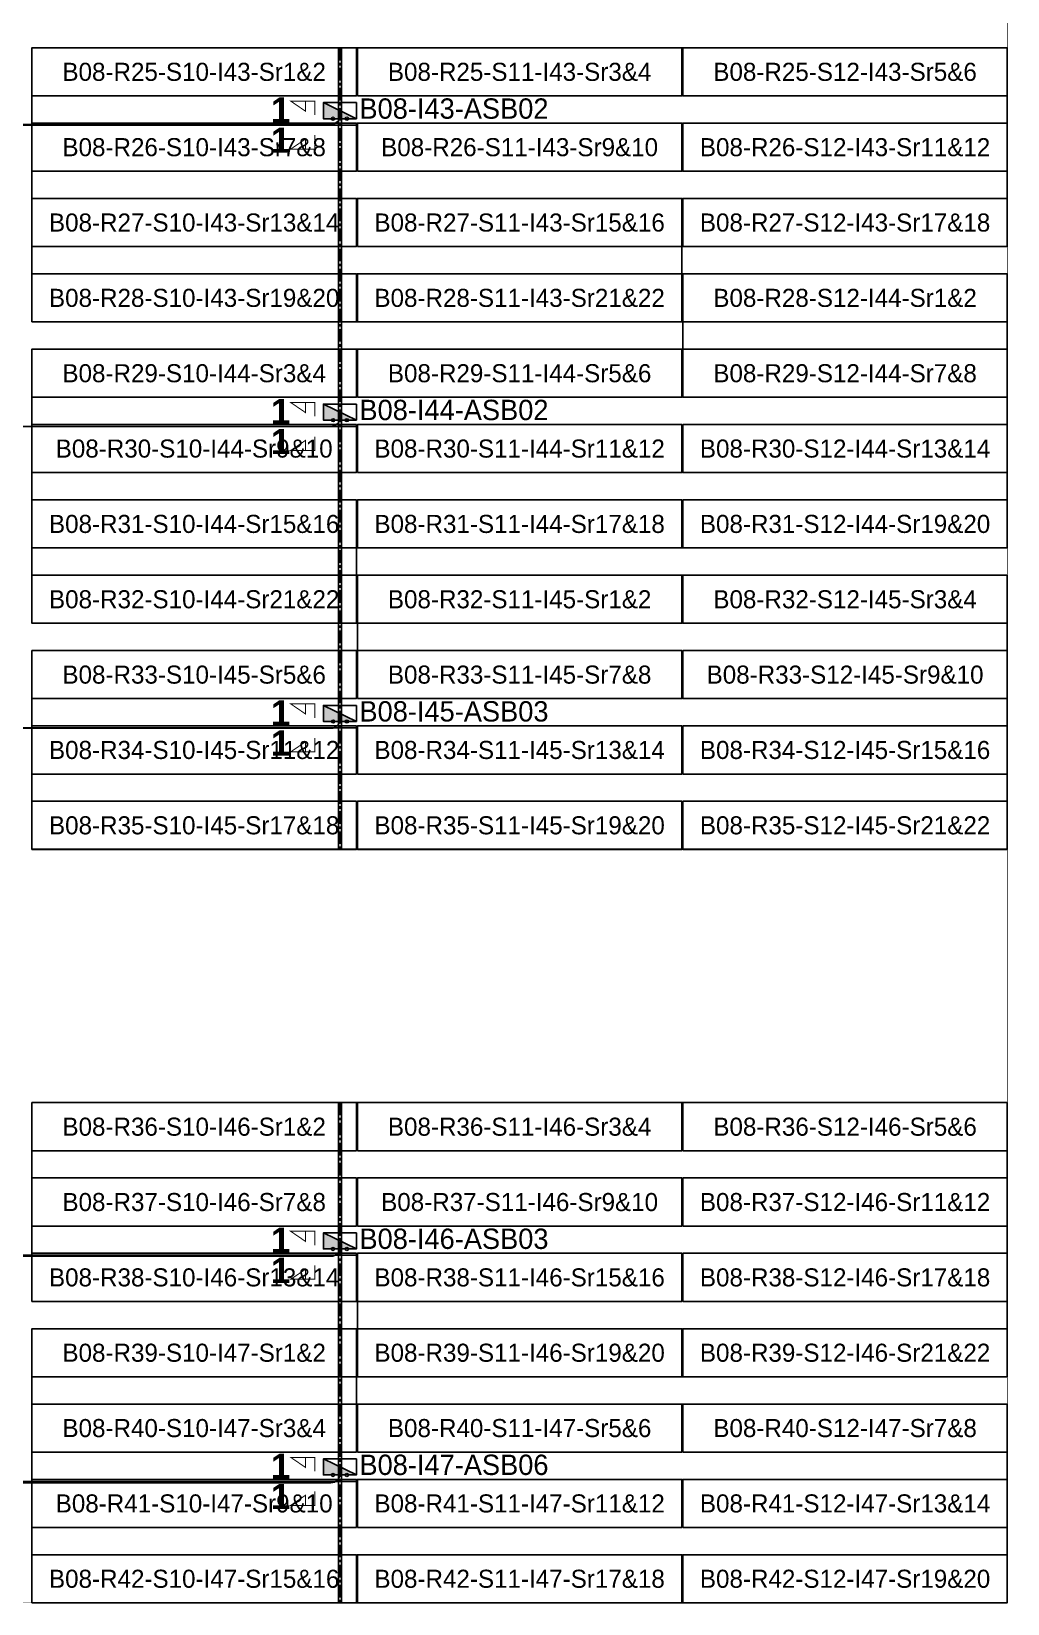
# Model space of a CAD drawing. Header units: metres. Extents: x 530797 to 531186, y 2675277 to 2675619.
# Drawn here: x 531088.6 to 531185.8, y 2675276.7 to 2675433.2 of the extents above; entities that cross this region are included whole.
import ezdxf
from ezdxf.enums import TextEntityAlignment as Align

# ---------------------------------------------------------------- set-up
doc = ezdxf.new("R2010")
doc.units = ezdxf.units.M
doc.linetypes.add('CENTER', pattern=[2, 1.25, -0.25, 0.25, -0.25])
doc.layers.add('Boundary-12.5 MW Block', color=6, linetype='Continuous', lineweight=9)
doc.layers.add('PILE', color=1, linetype='Continuous', lineweight=15)
for name, color, linetype in [('DC Trench BL-08', 40, 'Continuous'), ('E-Inverter Grouping', 2, 'Continuous'), ('Inverter Block-08', 7, 'Continuous'), ('LT Cable(AG) INV to LT Panel BL-08', 2, 'Continuous'), ('Messenger Wire Block-08 (Master Path)', 30, 'Continuous'), ('Messenger Wire Block-08 (MW Path)', 191, 'Continuous'), ('MMS Table Block-08', 8, 'Continuous'), ('Plan Line - DC BL-08', 40, 'Continuous'), ('Section Marking BL-08', 2, 'Continuous')]:
    doc.layers.add(name, color=color, linetype=linetype)
doc.styles.add('BoldTextStyle', font='arialbd.ttf')
doc.styles.get("Standard").update_dxf_attribs({"font": 'Adani Regular.ttf'})

# ---------------------------------------------------------------- blocks, each defined once
blk = doc.blocks.new('MMS Table (32.292 x 4.788)')
at = {"color": 0}
blk.add_lwpolyline([(0, -0.002), (0, 4.786), (32.292, 4.786), (32.292, -0.002)], close=True, dxfattribs=at)
at = {"color": 7}
blk.add_attdef('ID1', text='', height=1.8, dxfattribs=at).set_placement((16.146, 2.392), align=Align.MIDDLE_CENTER)
blk = doc.blocks.new('Inverter Block')
h = blk.add_hatch(color=0)
h.dxf.hatch_style = 1
h.paths.add_polyline_path([(-1.45626680040732, 2.268553860427346), (-1.45626680040732, 0.8461538604460657), (1.456266799941659, 0.8461538604460657)])
at = {"color": 0}
blk.add_lwpolyline([(1.456266799941659, 2.268553860427346), (-1.45626680040732, 2.268553860427346), (-1.45626680040732, 0.8461538604460657), (1.456266799941659, 0.8461538604460657)], close=True, dxfattribs=at)
blk.add_lwpolyline([(-1.45626680040732, 2.268553860427346), (1.456266799941659, 0.8461538604460657)], dxfattribs=at)
at = {"layer": 'PILE'}
for centre in [(-0.6133333332836628, 0.8461538517731242), (0.6133333332836628, 0.8461538691190071)]:
    blk.add_circle(centre, 0.1555555555588536, dxfattribs=at)
at = {"color": 7}
blk.add_attdef('ID', (-1.45626680040732, 3.006027238734532), '', height=1.8, dxfattribs=at)

msp = doc.modelspace()

# ---------------------------------------------------------------- linework, layer by layer
at = {"layer": 'Boundary-12.5 MW Block', "const_width": 0.05}
msp.add_lwpolyline([(530797.1352843686, 2675619.075169281), (531185.7392843686, 2675619.075169281), (531185.7392843686, 2675276.791169281), (530797.1352843686, 2675276.791169281)], close=True, dxfattribs=at)
at = {"layer": 'DC Trench BL-08', "color": 40, "const_width": 0.15}
for points in [[(531119.466, 2675431.575), (531119.166, 2675431.575), (531119.166, 2675351.791), (531119.466, 2675351.791)], [(531119.466, 2675431.575), (531119.166, 2675431.575), (531119.166, 2675351.791), (531119.466, 2675351.791)], [(531119.466, 2675326.575), (531119.166, 2675326.575), (531119.166, 2675276.791), (531119.466, 2675276.791)], [(531119.466, 2675326.575), (531119.166, 2675326.575), (531119.166, 2675276.791), (531119.466, 2675276.791)]]:
    msp.add_lwpolyline(points, close=True, dxfattribs=at)
at = {"layer": 'E-Inverter Grouping'}
for points in [[(531088.6632843686, 2675404.291169281), (531088.6632843686, 2675431.575169281), (531185.7392843686, 2675431.575169281), (531185.7392843686, 2675411.791169281), (531153.3472843686, 2675411.791169281), (531153.3472843686, 2675404.291169281)], [(531153.4472843686, 2675401.575169281), (531153.4472843686, 2675409.075169281), (531185.7392843686, 2675409.075169281), (531185.7392843686, 2675381.791169281), (531120.9552843686, 2675381.791169281), (531120.9552843686, 2675374.291169281), (531088.6632843686, 2675374.291169281), (531088.6632843686, 2675401.575169281)], [(531185.7392843686, 2675351.791169281), (531088.6632843686, 2675351.791169281), (531088.6632843686, 2675371.575169281), (531121.0552843686, 2675371.575169281), (531121.0552843686, 2675379.075169281), (531185.7392843686, 2675379.075169281)], [(531185.7392843686, 2675299.291169281), (531121.0552843686, 2675299.291169281), (531121.0552843686, 2675306.791169281), (531088.6632843686, 2675306.791169281), (531088.6632843686, 2675326.575169281), (531185.7392843686, 2675326.575169281)]]:
    msp.add_lwpolyline(points, close=True, dxfattribs=at)
at = {"layer": 'E-Inverter Grouping', "color": 3}
msp.add_lwpolyline([(531185.7392843686, 2675276.791169281), (531088.6632843686, 2675276.791169281), (531088.6632843686, 2675304.075169281), (531120.9552843686, 2675304.075169281), (531120.9552843686, 2675296.575169281), (531185.7392843686, 2675296.575169281)], close=True, dxfattribs=at)
at = {"layer": 'LT Cable(AG) INV to LT Panel BL-08'}
msp.add_lwpolyline([(530983.161251262, 2675492.62298131), (530981.5809015128, 2675492.622986354, 0.07843113608581052), (530981.3037070764, 2675492.579235876), (530979.3797251321, 2675491.956383452, -0.07843113615929244), (530979.1025306954, 2675491.912632975), (530975.9537843688, 2675491.912632976, 0.4142135624753297), (530975.0537843684, 2675491.012632976), (530975.0537843686, 2675463.051566291, 0.09335453852215478), (530975.1154532898, 2675462.724150649), (530975.2171154475, 2675462.463849871, -0.09335453849418558), (530975.2787843687, 2675462.13643423), (530975.2787843689, 2675351.699202153, -0.08764369109783868), (530975.2243181387, 2675351.390863631), (530975.1082505987, 2675351.072580258, 0.0876436910571224), (530975.0537843686, 2675350.764241737), (530975.0537843686, 2675328.416023162, 0.09335453849833968), (530975.1154532897, 2675328.08860752), (530975.2171154475, 2675327.828306742, -0.09335453852062567), (530975.2787843688, 2675327.5008911), (530975.2787843689, 2675289.64248781, 0.4142135623722152), (530976.1787843689, 2675288.742487811), (531118.4169842184, 2675288.742487811, 0.414213562373095), (531119.3169842184, 2675289.64248781), (531119.3169842184, 2675290.229769276)], format="xyb", dxfattribs=at)
at = {"layer": 'LT Cable(AG) INV to LT Panel BL-08', "color": 5}
for points in [[(530982.1443580415, 2675492.255304925), (530980.607495509, 2675492.255309969, 0.078431136053274), (530980.3303010727, 2675492.211559492), (530979.3876167906, 2675491.906383452, -0.07843113614189032), (530979.110422354, 2675491.862632975), (530976.0037843689, 2675491.862632975, 0.4142135624752173), (530975.1037843685, 2675490.962632976), (530975.1037843685, 2675463.060983819, 0.09335453856741302), (530975.1654532896, 2675462.733568178), (530975.2671154473, 2675462.4732674, -0.09335453861626809), (530975.3287843687, 2675462.145851758), (530975.3287843688, 2675351.69036994, -0.08764369103637784), (530975.2743181387, 2675351.382031418), (530975.1582505986, 2675351.063748045, 0.08764369103173392), (530975.1037843685, 2675350.755409523), (530975.1037843685, 2675328.42544069, 0.0933545385425544), (530975.1654532898, 2675328.098025049), (530975.2671154476, 2675327.83772427, -0.0933545385213798), (530975.3287843688, 2675327.510308628), (530975.3287843688, 2675312.192487811, 0.414213562373095), (530976.2287843688, 2675311.292487811), (531118.4169842184, 2675311.292487811, 0.414213562373095), (531119.3169842184, 2675312.192487811), (531119.3169842184, 2675312.729769276)], [(530982.1443580415, 2675492.205304925), (530980.6153871682, 2675492.205309969, 0.07843113608581052), (530980.3381927318, 2675492.161559492), (530979.3955084493, 2675491.856383452, -0.07843113620772268), (530979.1183140124, 2675491.812632974), (530976.053784369, 2675491.812632976, 0.4142135625107042), (530975.1537843685, 2675490.912632976), (530975.1537843685, 2675463.070401347, 0.09335453852319829), (530975.2154532898, 2675462.742985706), (530975.3171154475, 2675462.482684928, -0.09335453849411929), (530975.3787843686, 2675462.155269286), (530975.3787843689, 2675364.742487811, 0.4142135623724015), (530976.2787843689, 2675363.842487811), (531118.4169842184, 2675363.842487811, 0.414213562373095), (531119.3169842184, 2675364.742487811), (531119.3169842184, 2675365.229769276)], [(530984.135251262, 2675492.155304926), (530980.6232788273, 2675492.15530997, 0.07843113608581052), (530980.3460843909, 2675492.111559492), (530979.403400108, 2675491.806383452, -0.07843113616630171), (530979.1262056712, 2675491.762632974), (530976.1037843688, 2675491.762632975, 0.4142135624774099), (530975.2037843685, 2675490.862632975), (530975.2037843685, 2675463.079818876, 0.09335453861162762), (530975.2654532898, 2675462.752403234), (530975.3671154474, 2675462.492102456, -0.09335453865077754), (530975.4287843688, 2675462.164686814), (530975.4287843688, 2675394.792487811, 0.414213562373095), (530976.3287843688, 2675393.892487811), (531118.4169842184, 2675393.892487811, 0.414213562373095), (531119.3169842184, 2675394.792487811), (531119.3169842184, 2675395.229769276)], [(530984.135251262, 2675492.105304926), (530980.6311704864, 2675492.10530997, 0.078431136053274), (530980.3539760502, 2675492.061559492), (530979.4112917667, 2675491.756383452, -0.07843113614914692), (530979.13409733, 2675491.712632975), (530976.1537843689, 2675491.712632976, 0.4142135624785419), (530975.2537843685, 2675490.812632976), (530975.2537843685, 2675463.089236404, 0.09335453849833968), (530975.3154532897, 2675462.761820762), (530975.4171154475, 2675462.501519984, -0.0933545385213798), (530975.4787843687, 2675462.174104342), (530975.4787843687, 2675424.842487811, 0.414213562373095), (530976.3787843687, 2675423.942487811), (531118.4169842184, 2675423.942487811, 0.414213562373095), (531119.3169842184, 2675424.842487811), (531119.3169842184, 2675425.229769276)]]:
    msp.add_lwpolyline(points, format="xyb", dxfattribs=at)
at = {"layer": 'Messenger Wire Block-08 (Master Path)'}
for points in [[(530975.4162843687, 2675423.879987811), (531120.9552843686, 2675423.879987811)], [(530975.4162843687, 2675393.879987811), (531120.9552843686, 2675393.879987811)], [(530975.4162843688, 2675363.879987811), (531120.9552843686, 2675363.879987811)], [(530975.4162843688, 2675311.379987811), (531120.9552843686, 2675311.379987811)], [(530975.4162843688, 2675288.879987811), (531120.9552843686, 2675288.879987811)]]:
    msp.add_lwpolyline(points, dxfattribs=at)
at = {"layer": 'Messenger Wire Block-08 (MW Path)', "const_width": 0.1}
for points in [[(530975.4162843687, 2675423.879987811), (531120.9552843686, 2675423.879987811)], [(530975.4162843687, 2675393.879987811), (531120.9552843686, 2675393.879987811)], [(530975.4162843688, 2675363.879987811), (531120.9552843686, 2675363.879987811)], [(530975.4162843688, 2675311.379987811), (531120.9552843686, 2675311.379987811)], [(530975.4162843688, 2675288.879987811), (531120.9552843686, 2675288.879987811)]]:
    msp.add_lwpolyline(points, dxfattribs=at)
at = {"layer": 'Plan Line - DC BL-08', "color": 6, "linetype": 'CENTER'}
for points in [[(531119.3169842184, 2675431.575169281), (531119.3169842184, 2675351.791169281)], [(531119.3169842184, 2675326.575169281), (531119.3169842184, 2675276.791169281)]]:
    msp.add_lwpolyline(points, dxfattribs=at)
at = {"layer": 'Section Marking BL-08', "color": 94, "lineweight": 35, "true_color": 0x00a500, "const_width": 0.1}
for points in [[(531116.8169842184, 2675424.879987811), (531116.8169842184, 2675426.269987811), (531114.4169842184, 2675426.269987811), (531115.8969842184, 2675425.259987811), (531115.8969842184, 2675426.269987811)], [(531116.8169842184, 2675422.879987811), (531116.8169842184, 2675421.489987811), (531114.4169842184, 2675421.489987811), (531115.8969842184, 2675422.499987811), (531115.8969842184, 2675421.489987811)], [(531116.8169842184, 2675394.879987811), (531116.8169842184, 2675396.269987811), (531114.4169842184, 2675396.269987811), (531115.8969842184, 2675395.259987811), (531115.8969842184, 2675396.269987811)], [(531116.8169842184, 2675392.879987811), (531116.8169842184, 2675391.489987811), (531114.4169842184, 2675391.489987811), (531115.8969842184, 2675392.499987811), (531115.8969842184, 2675391.489987811)], [(531116.8169842184, 2675364.879987811), (531116.8169842184, 2675366.269987811), (531114.4169842184, 2675366.269987811), (531115.8969842184, 2675365.259987811), (531115.8969842184, 2675366.269987811)], [(531116.8169842184, 2675362.879987811), (531116.8169842184, 2675361.489987811), (531114.4169842184, 2675361.489987811), (531115.8969842184, 2675362.499987811), (531115.8969842184, 2675361.489987811)], [(531116.8169842184, 2675312.379987811), (531116.8169842184, 2675313.769987811), (531114.4169842184, 2675313.769987811), (531115.8969842184, 2675312.759987811), (531115.8969842184, 2675313.769987811)], [(531116.8169842184, 2675310.379987811), (531116.8169842184, 2675308.989987811), (531114.4169842184, 2675308.989987811), (531115.8969842184, 2675309.999987811), (531115.8969842184, 2675308.989987811)], [(531116.8169842184, 2675289.879987811), (531116.8169842184, 2675291.269987811), (531114.4169842184, 2675291.269987811), (531115.8969842184, 2675290.259987811), (531115.8969842184, 2675291.269987811)], [(531116.8169842184, 2675287.879987811), (531116.8169842184, 2675286.489987811), (531114.4169842184, 2675286.489987811), (531115.8969842184, 2675287.499987811), (531115.8969842184, 2675286.489987811)]]:
    msp.add_lwpolyline(points, dxfattribs=at)

# ---------------------------------------------------------------- block references
at = {"layer": 'Inverter Block-08'}
ref = msp.add_blockref('Inverter Block', (531119.3169842187, 2675423.565246187), dxfattribs=dict(at, xscale=1.124999999976148, yscale=1.124999999976148, zscale=1.124999999976148))
ref.add_attrib('ID', 'B08-I43-ASB02', (531121.2580845924, 2675424.513540421), dxfattribs={"layer": '0', "color": 7, "height": 2.024999999957067})
ref = msp.add_blockref('Inverter Block', (531119.3169842187, 2675393.565246187), dxfattribs=dict(at, xscale=1.124999999976148, yscale=1.124999999976148, zscale=1.124999999976148))
ref.add_attrib('ID', 'B08-I44-ASB02', (531121.2580845924, 2675394.513540421), dxfattribs={"layer": '0', "color": 7, "height": 2.024999999957067})
ref = msp.add_blockref('Inverter Block', (531119.3169842187, 2675363.565246187), dxfattribs=dict(at, xscale=1.124999999976148, yscale=1.124999999976148, zscale=1.124999999976148))
ref.add_attrib('ID', 'B08-I45-ASB03', (531121.2580845924, 2675364.513540421), dxfattribs={"layer": '0', "color": 7, "height": 2.024999999957067})
ref = msp.add_blockref('Inverter Block', (531119.3169842187, 2675311.065246187), dxfattribs=dict(at, xscale=1.124999999976148, yscale=1.124999999976148, zscale=1.124999999976148))
ref.add_attrib('ID', 'B08-I46-ASB03', (531121.2580845924, 2675312.013540421), dxfattribs={"layer": '0', "color": 7, "height": 2.024999999957067})
ref = msp.add_blockref('Inverter Block', (531119.3169842187, 2675288.565246187), dxfattribs=dict(at, xscale=1.124999999976148, yscale=1.124999999976148, zscale=1.124999999976148))
ref.add_attrib('ID', 'B08-I47-ASB06', (531121.2580845924, 2675289.513540421), dxfattribs={"layer": '0', "color": 7, "height": 2.024999999957067})
at = {"layer": 'MMS Table Block-08'}
for p, values in [((531088.6632843686, 2675426.791169281), {'ID1': 'B08-R25-S10-I43-Sr1&2'}), ((531121.0552843686, 2675426.791169281), {'ID1': 'B08-R25-S11-I43-Sr3&4'}), ((531153.4472843686, 2675426.791169281), {'ID1': 'B08-R25-S12-I43-Sr5&6'}), ((531088.6632843686, 2675419.291169281), {'ID1': 'B08-R26-S10-I43-Sr7&8'}), ((531121.0552843686, 2675419.291169281), {'ID1': 'B08-R26-S11-I43-Sr9&10'}), ((531153.4472843686, 2675419.291169281), {'ID1': 'B08-R26-S12-I43-Sr11&12'}), ((531088.6632843686, 2675411.791169281), {'ID1': 'B08-R27-S10-I43-Sr13&14'}), ((531121.0552843686, 2675411.791169281), {'ID1': 'B08-R27-S11-I43-Sr15&16'}), ((531153.4472843686, 2675411.791169281), {'ID1': 'B08-R27-S12-I43-Sr17&18'}), ((531088.6632843686, 2675404.291169281), {'ID1': 'B08-R28-S10-I43-Sr19&20'}), ((531121.0552843686, 2675404.291169281), {'ID1': 'B08-R28-S11-I43-Sr21&22'}), ((531153.4472843686, 2675404.291169281), {'ID1': 'B08-R28-S12-I44-Sr1&2'}), ((531088.6632843686, 2675396.791169281), {'ID1': 'B08-R29-S10-I44-Sr3&4'}), ((531121.0552843686, 2675396.791169281), {'ID1': 'B08-R29-S11-I44-Sr5&6'}), ((531153.4472843686, 2675396.791169281), {'ID1': 'B08-R29-S12-I44-Sr7&8'}), ((531088.6632843686, 2675389.291169281), {'ID1': 'B08-R30-S10-I44-Sr9&10'}), ((531121.0552843686, 2675389.291169281), {'ID1': 'B08-R30-S11-I44-Sr11&12'}), ((531153.4472843686, 2675389.291169281), {'ID1': 'B08-R30-S12-I44-Sr13&14'}), ((531088.6632843686, 2675381.791169281), {'ID1': 'B08-R31-S10-I44-Sr15&16'}), ((531121.0552843686, 2675381.791169281), {'ID1': 'B08-R31-S11-I44-Sr17&18'}), ((531153.4472843686, 2675381.791169281), {'ID1': 'B08-R31-S12-I44-Sr19&20'}), ((531088.6632843686, 2675374.291169281), {'ID1': 'B08-R32-S10-I44-Sr21&22'}), ((531121.0552843686, 2675374.291169281), {'ID1': 'B08-R32-S11-I45-Sr1&2'}), ((531153.4472843686, 2675374.291169281), {'ID1': 'B08-R32-S12-I45-Sr3&4'}), ((531088.6632843686, 2675366.791169281), {'ID1': 'B08-R33-S10-I45-Sr5&6'}), ((531121.0552843686, 2675366.791169281), {'ID1': 'B08-R33-S11-I45-Sr7&8'}), ((531153.4472843686, 2675366.791169281), {'ID1': 'B08-R33-S12-I45-Sr9&10'}), ((531088.6632843686, 2675359.291169281), {'ID1': 'B08-R34-S10-I45-Sr11&12'}), ((531121.0552843686, 2675359.291169281), {'ID1': 'B08-R34-S11-I45-Sr13&14'}), ((531153.4472843686, 2675359.291169281), {'ID1': 'B08-R34-S12-I45-Sr15&16'}), ((531088.6632843686, 2675351.791169281), {'ID1': 'B08-R35-S10-I45-Sr17&18'}), ((531121.0552843686, 2675351.791169281), {'ID1': 'B08-R35-S11-I45-Sr19&20'}), ((531153.4472843686, 2675351.791169281), {'ID1': 'B08-R35-S12-I45-Sr21&22'}), ((531088.6632843686, 2675321.791169281), {'ID1': 'B08-R36-S10-I46-Sr1&2'}), ((531121.0552843686, 2675321.791169281), {'ID1': 'B08-R36-S11-I46-Sr3&4'}), ((531153.4472843686, 2675321.791169281), {'ID1': 'B08-R36-S12-I46-Sr5&6'}), ((531088.6632843686, 2675314.291169281), {'ID1': 'B08-R37-S10-I46-Sr7&8'}), ((531121.0552843686, 2675314.291169281), {'ID1': 'B08-R37-S11-I46-Sr9&10'}), ((531153.4472843686, 2675314.291169281), {'ID1': 'B08-R37-S12-I46-Sr11&12'}), ((531088.6632843686, 2675306.791169281), {'ID1': 'B08-R38-S10-I46-Sr13&14'}), ((531121.0552843686, 2675306.791169281), {'ID1': 'B08-R38-S11-I46-Sr15&16'}), ((531153.4472843686, 2675306.791169281), {'ID1': 'B08-R38-S12-I46-Sr17&18'}), ((531088.6632843686, 2675299.291169281), {'ID1': 'B08-R39-S10-I47-Sr1&2'}), ((531121.0552843686, 2675299.291169281), {'ID1': 'B08-R39-S11-I46-Sr19&20'}), ((531153.4472843686, 2675299.291169281), {'ID1': 'B08-R39-S12-I46-Sr21&22'}), ((531088.6632843686, 2675291.791169281), {'ID1': 'B08-R40-S10-I47-Sr3&4'}), ((531121.0552843686, 2675291.791169281), {'ID1': 'B08-R40-S11-I47-Sr5&6'}), ((531153.4472843686, 2675291.791169281), {'ID1': 'B08-R40-S12-I47-Sr7&8'}), ((531088.6632843686, 2675284.291169281), {'ID1': 'B08-R41-S10-I47-Sr9&10'}), ((531121.0552843686, 2675284.291169281), {'ID1': 'B08-R41-S11-I47-Sr11&12'}), ((531153.4472843686, 2675284.291169281), {'ID1': 'B08-R41-S12-I47-Sr13&14'}), ((531088.6632843686, 2675276.791169281), {'ID1': 'B08-R42-S10-I47-Sr15&16'}), ((531121.0552843686, 2675276.791169281), {'ID1': 'B08-R42-S11-I47-Sr17&18'}), ((531153.4472843686, 2675276.791169281), {'ID1': 'B08-R42-S12-I47-Sr19&20'})]:
    msp.add_blockref('MMS Table (32.292 x 4.788)', p, dxfattribs=at).add_auto_attribs(values)

# ---------------------------------------------------------------- texts
at = {"layer": 'Section Marking BL-08', "color": 94, "true_color": 0x00a500, "style": 'BoldTextStyle'}
for p in [(531113.4169842184, 2675425.379987811), (531113.4169842184, 2675422.379987811), (531113.4169842184, 2675395.379987811), (531113.4169842184, 2675392.379987811), (531113.4169842184, 2675365.379987811), (531113.4169842184, 2675362.379987811), (531113.4169842184, 2675312.879987811), (531113.4169842184, 2675309.879987811), (531113.4169842184, 2675290.379987811), (531113.4169842184, 2675287.379987811)]:
    msp.add_text('1', height=2.5, dxfattribs=at).set_placement(p, align=Align.MIDDLE_CENTER)

doc.saveas('drawing.dxf')
